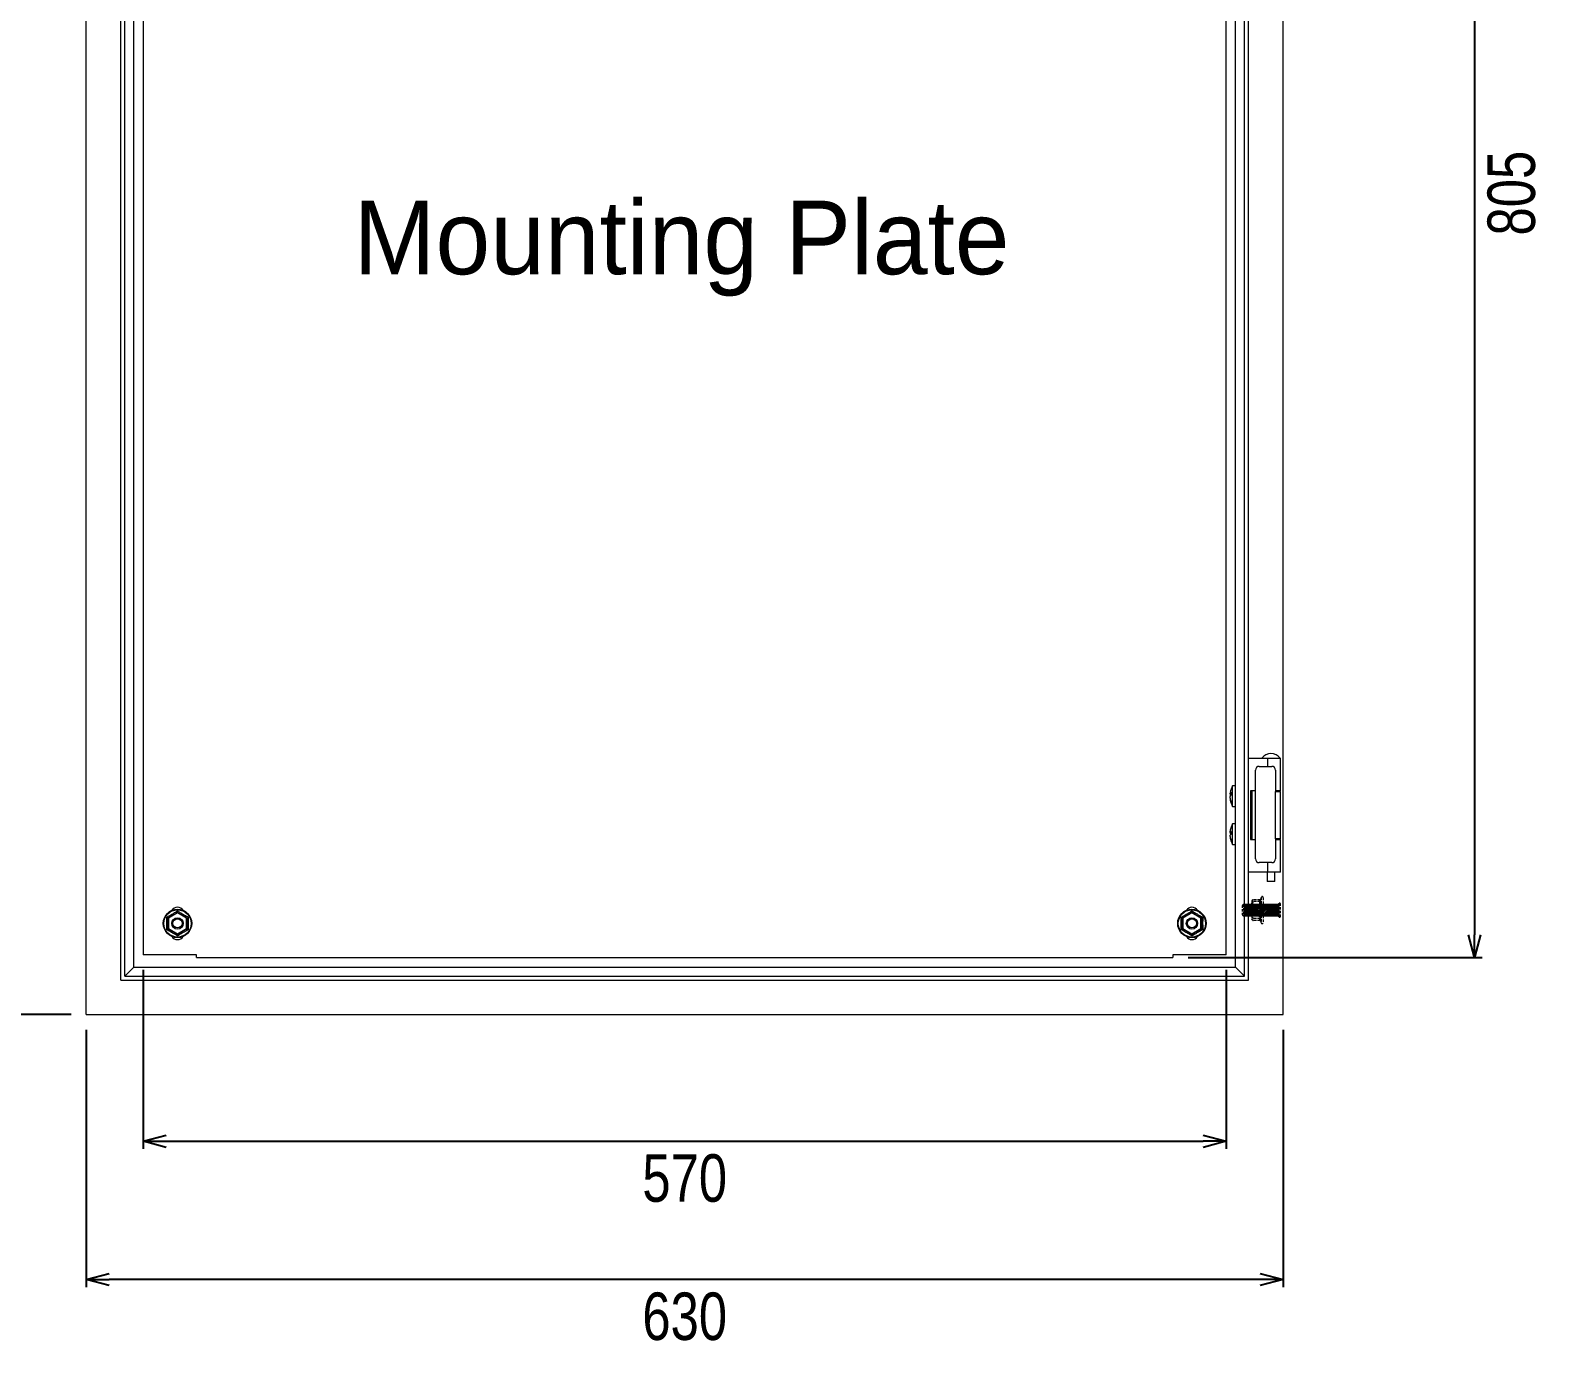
# Model space of a CAD drawing. Header units: millimetres. Extents: x 1880 to 5767, y 1200 to 3961.
# Drawn here: x 3738 to 4535, y 2519 to 3212 of the extents above; entities that cross this region are included whole.
import ezdxf

# ---------------------------------------------------------------- set-up
doc = ezdxf.new("R2010")
doc.units = ezdxf.units.MM
doc.linetypes.add('HIDDEN', pattern=[1.905, 1.27, -0.635])
for name, color, linetype in [('AMLAYER_BENDLINE_BACK', 1, 'HIDDEN'), ('BUSBAR', 3, 'Continuous'), ('GR1-1', 3, 'Continuous')]:
    doc.layers.add(name, color=color, linetype=linetype)
doc.styles.add('ISOCP', font='angsau.ttf', dxfattribs={"height": 40})
doc.styles.add('TAMCO', font='cordia.shx', dxfattribs={"width": 0.8, "height": 25})
doc.dimstyles.new('TAMCO', dxfattribs={"dimtxt": 25, "dimasz": 12, "dimexe": 4, "dimexo": 8, "dimgap": 7, "dimtad": 2, "dimdec": 1, "dimdsep": 46, "dimtxsty": 'TAMCO', "dimblk": 'OPEN30', "dimcen": 2.5, "dimclrd": 4, "dimclre": 4, "dimclrt": 3, "dimadec": 0, "dimazin": 0, "dimtfac": 1, "dimtdec": 1, "dimtmove": 0, "dimatfit": 3, "dimldrblk": 'OPEN30', "dimfxl": 1, "dimarcsym": 0})

# ---------------------------------------------------------------- blocks, each defined once
blk = doc.blocks.new('_Open30')
at = {"color": 0, "linetype": 'ByBlock', "lineweight": -2}
for p, q in [((-1, 0.268), (0, 0)), ((0, 0), (-1, -0.268)), ((0, 0), (-1, 0))]:
    blk.add_line(p, q, dxfattribs=at)
blk = doc.blocks.new('*D38')
at = {"color": 4, "linetype": 'ByBlock', "lineweight": -2}
for p, q in [((3797.93, 2717.73), (3797.93, 2623.51)), ((4367.93, 2717.73), (4367.93, 2623.51)), ((3809.93, 2627.51), (4355.93, 2627.51))]:
    blk.add_line(p, q, dxfattribs=at)
at = {"layer": 'DEFPOINTS', "color": 0, "linetype": 'ByBlock'}
for p in [(3797.93, 2725.73), (4367.93, 2725.73), (4367.93, 2627.51)]:
    blk.add_point(p, dxfattribs=at)
at = {"color": 4, "linetype": 'ByBlock', "lineweight": -2, "xscale": 12, "yscale": 12, "zscale": 12, "rotation": 180}
blk.add_blockref('_Open30', (3797.93, 2627.51), dxfattribs=at)
at = {"color": 4, "linetype": 'ByBlock', "lineweight": -2, "xscale": 12, "yscale": 12, "zscale": 12}
blk.add_blockref('_Open30', (4367.93, 2627.51), dxfattribs=at)
at = {"color": 3, "linetype": 'ByBlock', "lineweight": 9, "insert": (4082.93, 2608.01), "char_height": 25, "attachment_point": 5, "style": 'TAMCO'}
blk.add_mtext('570', dxfattribs=at)
blk = doc.blocks.new('*D39')
at = {"color": 4, "linetype": 'ByBlock', "lineweight": -2}
for p, q in [((4347.93, 3529.23), (4502.7, 3529.23)), ((4498.7, 3517.23), (4498.7, 2736.23)), ((4347.93, 2724.23), (4502.7, 2724.23))]:
    blk.add_line(p, q, dxfattribs=at)
at = {"layer": 'DEFPOINTS', "color": 0, "linetype": 'ByBlock'}
for p in [(4339.93, 3529.23), (4339.93, 2724.23), (4498.7, 2724.23)]:
    blk.add_point(p, dxfattribs=at)
at = {"color": 4, "linetype": 'ByBlock', "lineweight": -2, "xscale": 12, "yscale": 12, "zscale": 12}
for p, rotation in [((4498.7, 3529.23), 90), ((4498.7, 2724.23), 270)]:
    blk.add_blockref('_Open30', p, dxfattribs=dict(at, rotation=rotation))
at = {"color": 3, "linetype": 'ByBlock', "lineweight": 9, "insert": (4518.2, 3126.73), "char_height": 25, "attachment_point": 5, "rotation": 90, "style": 'TAMCO'}
blk.add_mtext('805', dxfattribs=at)
blk = doc.blocks.new('*D46')
at = {"layer": 'BUSBAR', "color": 4, "lineweight": -2}
for p, q in [((3767.93, 2686.23), (3767.93, 2550.72)), ((4397.93, 2686.23), (4397.93, 2550.72)), ((4385.93, 2554.72), (3779.93, 2554.72))]:
    blk.add_line(p, q, dxfattribs=at)
at = {"layer": 'DEFPOINTS', "color": 0}
for p in [(3767.93, 2694.23), (4397.93, 2694.23), (3767.93, 2554.72)]:
    blk.add_point(p, dxfattribs=at)
at = {"layer": 'BUSBAR', "color": 4, "lineweight": -2, "xscale": 12, "yscale": 12, "zscale": 12, "rotation": 180}
blk.add_blockref('_Open30', (3767.93, 2554.72), dxfattribs=at)
at = {"layer": 'BUSBAR', "color": 4, "lineweight": -2, "xscale": 12, "yscale": 12, "zscale": 12}
blk.add_blockref('_Open30', (4397.93, 2554.72), dxfattribs=at)
at = {"layer": 'BUSBAR', "color": 3, "lineweight": 9, "insert": (4082.93, 2535.22), "char_height": 25, "attachment_point": 5, "style": 'TAMCO'}
blk.add_mtext('630', dxfattribs=at)
blk = doc.blocks.new('*D47')
at = {"layer": 'BUSBAR', "color": 4, "lineweight": -2}
for p, q in [((3759.93, 3594.23), (3658.89, 3594.23)), ((3662.89, 2706.23), (3662.89, 3582.23)), ((3759.93, 2694.23), (3658.89, 2694.23))]:
    blk.add_line(p, q, dxfattribs=at)
at = {"layer": 'DEFPOINTS', "color": 0}
for p in [(3662.89, 3594.23), (3767.93, 3594.23), (3767.93, 2694.23)]:
    blk.add_point(p, dxfattribs=at)
at = {"layer": 'BUSBAR', "color": 4, "lineweight": -2, "xscale": 12, "yscale": 12, "zscale": 12}
for p, rotation in [((3662.89, 3594.23), 90), ((3662.89, 2694.23), 270)]:
    blk.add_blockref('_Open30', p, dxfattribs=dict(at, rotation=rotation))
at = {"layer": 'BUSBAR', "color": 3, "lineweight": 9, "insert": (3643.39, 3144.23), "char_height": 25, "attachment_point": 5, "rotation": 90, "style": 'TAMCO'}
blk.add_mtext('900', dxfattribs=at)

msp = doc.modelspace()

# ---------------------------------------------------------------- hatches: boundary and pattern name
at = {"layer": 'AMLAYER_BENDLINE_BACK', "lineweight": 9}
h = msp.add_hatch(dxfattribs=at)
h.set_pattern_fill('ANSI31', color=1, scale=5, style=0)
h.set_pattern_definition([(45, (35168.88464, 8579.9724), (-0.441941738, 0.441941738), [])])
edge = h.paths.add_edge_path()
edge.add_line((4395.23, 2750.88), (4395.23, 2751.51))
edge.add_line((4395.23, 2751.51), (4395.23, 2751.79))
edge.add_line((4395.23, 2751.79), (4395.23, 2752.13))
edge.add_line((4395.23, 2752.13), (4395.23, 2752.23))
edge.add_spline(control_points=[(4395.23, 2752.23), (4377.02, 2752.23)], knot_values=[0, 0, 1, 1], degree=1, periodic=0)
edge.add_line((4377.02, 2752.23), (4377.02, 2746.23))
edge.add_spline(control_points=[(4377.02, 2746.23), (4395.23, 2746.23)], knot_values=[0, 0, 1, 1], degree=1, periodic=0)
edge.add_line((4395.23, 2746.23), (4395.23, 2746.29))
edge.add_line((4395.23, 2746.29), (4395.23, 2746.75))
edge.add_line((4395.23, 2746.75), (4395.23, 2747.05))
edge.add_line((4395.23, 2747.05), (4395.23, 2747.17))
edge.add_line((4395.23, 2747.17), (4395.23, 2747.51))
edge.add_line((4395.23, 2747.51), (4395.23, 2748.23))
edge.add_line((4395.23, 2748.23), (4395.23, 2748.38))
edge.add_line((4395.23, 2748.38), (4395.23, 2748.49))
edge.add_line((4395.23, 2748.49), (4395.23, 2748.53))
edge.add_line((4395.23, 2748.53), (4395.23, 2749.19))
edge.add_line((4395.23, 2749.19), (4395.23, 2749.97))
edge.add_line((4395.23, 2749.97), (4395.23, 2750.08))
edge.add_line((4395.23, 2750.08), (4395.23, 2750.66))
edge.add_line((4395.23, 2750.66), (4395.23, 2750.88))

# ---------------------------------------------------------------- linework, layer by layer
at = {"color": 7, "linetype": 'Continuous', "lineweight": 9}
for p, q in [((3767.93, 2694.23), (3767.93, 3594.23)), ((4397.93, 2694.23), (4397.93, 3594.23)), ((3786.05, 2712.36), (3786.05, 3541.1)), ((3788.17, 2714.48), (3788.17, 3538.98)), ((4377.68, 2714.48), (4377.68, 3538.98)), ((4379.8, 2712.36), (4379.8, 3541.1)), ((3792.93, 2719.23), (3792.93, 3534.23)), ((3797.93, 3527.73), (3797.93, 2725.73)), ((4367.93, 2725.73), (4367.93, 3527.73)), ((4372.93, 2719.23), (4372.93, 3534.23)), ((4379.8, 2829.23), (4389.84, 2829.23)), ((4389.84, 2829.23), (4396.55, 2829.23)), ((4389.84, 2824.93), (4389.84, 2829.23)), ((4383.35, 2776.23), (4383.35, 2822.93)), ((4385.35, 2824.93), (4391.95, 2824.93)), ((4393.95, 2822.93), (4393.95, 2811.73)), ((4370.03, 2810.42), (4370.03, 2810.8)), ((4371.3, 2803.73), (4371.3, 2814.73)), ((4383.35, 2812.03), (4380.82, 2812.03)), ((4380.82, 2812.03), (4380.82, 2786.43)), ((4381.5, 2812.03), (4381.5, 2786.43)), ((4396.55, 2812.03), (4393.95, 2812.03)), ((4393.95, 2811.73), (4396.45, 2811.73)), ((4393.95, 2786.73), (4393.95, 2811.73)), ((4396.45, 2811.73), (4396.45, 2786.73)), ((4370.06, 2810.43), (4370.03, 2810.26)), ((4370.03, 2810.26), (4370.03, 2809.35)), ((4370.03, 2808.2), (4370.03, 2809.11)), ((4370.03, 2808.04), (4370.03, 2807.66)), ((4371.3, 2783.73), (4371.3, 2794.73)), ((4370.03, 2790.18), (4370.03, 2790.74)), ((4370.03, 2790.2), (4370.03, 2789.68)), ((4370.03, 2787.97), (4370.03, 2788.78)), ((4370.03, 2787.97), (4370.03, 2787.72)), ((4396.45, 2786.73), (4393.95, 2786.73)), ((4393.95, 2786.73), (4393.95, 2776.23)), ((4380.82, 2786.43), (4383.35, 2786.43)), ((4393.95, 2786.43), (4396.55, 2786.43)), ((4391.95, 2774.23), (4385.35, 2774.23)), ((4389.84, 2769.23), (4389.84, 2774.23)), ((4389.84, 2769.23), (4379.8, 2769.23)), ((4391.55, 2764.23), (4389.55, 2764.23)), ((4396.55, 2769.23), (4389.84, 2769.23)), ((4393.55, 2764.23), (4391.55, 2764.23)), ((3810.93, 2745.12), (3815.93, 2748)), ((3815.93, 2747.72), (3811.18, 2744.97)), ((3815.93, 2747.72), (3815.93, 2748)), ((3815.93, 2748), (3820.93, 2745.12)), ((3820.68, 2744.97), (3815.93, 2747.72)), ((4344.93, 2745.12), (4349.93, 2748)), ((4349.93, 2747.72), (4345.18, 2744.97)), ((4349.93, 2747.72), (4349.93, 2748)), ((4349.93, 2748), (4354.93, 2745.12)), ((4354.68, 2744.97), (4349.93, 2747.72)), ((3810.93, 2739.34), (3810.93, 2745.12)), ((3811.18, 2744.97), (3810.93, 2745.12)), ((3811.18, 2739.49), (3810.93, 2739.34)), ((3815.93, 2736.46), (3810.93, 2739.34)), ((3811.18, 2744.97), (3811.18, 2739.49)), ((3811.18, 2739.49), (3815.93, 2736.75)), ((3815.93, 2736.75), (3820.68, 2739.49)), ((3820.93, 2739.34), (3815.93, 2736.46)), ((3820.93, 2745.12), (3820.68, 2744.97)), ((3820.68, 2739.49), (3820.68, 2744.97)), ((3820.93, 2739.34), (3820.68, 2739.49)), ((3820.93, 2745.12), (3820.93, 2739.34)), ((4345.18, 2744.97), (4344.93, 2745.12)), ((4344.93, 2739.34), (4344.93, 2745.12)), ((4345.18, 2739.49), (4344.93, 2739.34)), ((4349.93, 2736.46), (4344.93, 2739.34)), ((4345.18, 2744.97), (4345.18, 2739.49)), ((4345.18, 2739.49), (4349.93, 2736.75)), ((4349.93, 2736.75), (4354.68, 2739.49)), ((4354.93, 2739.34), (4349.93, 2736.46)), ((4354.93, 2745.12), (4354.68, 2744.97)), ((4354.68, 2739.49), (4354.68, 2744.97)), ((4354.93, 2739.34), (4354.68, 2739.49)), ((4354.93, 2745.12), (4354.93, 2739.34)), ((3815.93, 2736.46), (3815.93, 2736.75)), ((4349.93, 2736.46), (4349.93, 2736.75)), ((3825.93, 2725.73), (3797.93, 2725.73)), ((3825.93, 2724.23), (3825.93, 2725.73)), ((3825.93, 2724.23), (4339.93, 2724.23)), ((4339.93, 2725.73), (4339.93, 2724.23)), ((4367.93, 2725.73), (4339.93, 2725.73)), ((3788.17, 2714.48), (3792.93, 2719.23)), ((3792.93, 2719.23), (4372.93, 2719.23)), ((4372.93, 2719.23), (4377.68, 2714.48)), ((3786.05, 2712.36), (4379.8, 2712.36)), ((3788.17, 2714.48), (4377.68, 2714.48)), ((3767.93, 2694.23), (4397.93, 2694.23))]:
    msp.add_line(p, q, dxfattribs=at)
at = {"color": 1, "linetype": 'HIDDEN', "lineweight": 9}
for p, q in [((4376.43, 2751.64), (4376.43, 2746.82)), ((4377.02, 2752.23), (4377.02, 2746.23)), ((4395.23, 2752.25), (4395.23, 2752.1)), ((4395.61, 2752.23), (4395.23, 2752.23)), ((4395.61, 2752.22), (4395.23, 2752.22)), ((4395.61, 2752.18), (4395.23, 2752.18)), ((4395.61, 2752.15), (4395.23, 2752.15)), ((4395.23, 2752.1), (4395.23, 2752.13)), ((4395.23, 2752.13), (4395.23, 2751.79)), ((4395.61, 2752.11), (4395.23, 2752.11)), ((4395.61, 2752.05), (4395.23, 2752.05)), ((4395.61, 2751.94), (4395.23, 2751.94)), ((4395.61, 2751.87), (4395.23, 2751.87)), ((4395.61, 2751.79), (4395.23, 2751.79)), ((4395.23, 2751.51), (4395.23, 2751.79)), ((4395.61, 2751.7), (4395.23, 2751.7)), ((4395.61, 2751.52), (4395.23, 2751.52)), ((4395.23, 2751.51), (4395.23, 2750.88)), ((4395.61, 2751.41), (4395.23, 2751.41)), ((4395.61, 2751.29), (4395.23, 2751.29)), ((4395.61, 2751.17), (4395.23, 2751.17)), ((4395.61, 2750.94), (4395.23, 2750.94)), ((4395.23, 2750.88), (4395.23, 2750.66)), ((4395.61, 2750.8), (4395.23, 2750.8)), ((4395.61, 2750.66), (4395.23, 2750.66)), ((4395.23, 2750.08), (4395.23, 2750.66)), ((4395.61, 2750.51), (4395.23, 2750.51)), ((4395.61, 2750.24), (4395.23, 2750.24)), ((4395.23, 2750.08), (4395.23, 2749.97)), ((4395.61, 2750.08), (4395.23, 2750.08)), ((4395.23, 2749.97), (4395.23, 2749.19)), ((4395.61, 2749.93), (4395.23, 2749.93)), ((4395.61, 2749.77), (4395.23, 2749.77)), ((4395.61, 2749.48), (4395.23, 2749.48)), ((4395.61, 2749.31), (4395.23, 2749.31)), ((4395.23, 2748.53), (4395.23, 2749.19)), ((4395.23, 2749.19), (4395.23, 2749.15)), ((4395.61, 2749.15), (4395.23, 2749.15)), ((4395.61, 2748.98), (4395.23, 2748.98)), ((4395.61, 2748.7), (4395.23, 2748.7)), ((4395.61, 2748.53), (4395.23, 2748.53)), ((4395.23, 2748.53), (4395.23, 2748.49)), ((4395.23, 2748.49), (4395.23, 2748.38)), ((4395.61, 2748.38), (4395.23, 2748.38)), ((4395.23, 2748.38), (4395.23, 2748.23)), ((4395.23, 2748.23), (4395.23, 2747.51)), ((4395.61, 2748.22), (4395.23, 2748.22)), ((4395.61, 2747.95), (4395.23, 2747.95)), ((4395.61, 2747.8), (4395.23, 2747.8)), ((4395.61, 2747.66), (4395.23, 2747.66)), ((4395.61, 2747.52), (4395.23, 2747.52)), ((4395.23, 2747.17), (4395.23, 2747.51)), ((4395.61, 2747.29), (4395.23, 2747.29)), ((4395.61, 2747.17), (4395.23, 2747.17)), ((4395.23, 2747.17), (4395.23, 2747.05)), ((4395.61, 2747.05), (4395.23, 2747.05)), ((4395.23, 2747.05), (4395.23, 2746.75)), ((4395.61, 2746.94), (4395.23, 2746.94)), ((4395.83, 2752.3), (4395.61, 2752.3)), ((4395.83, 2752.25), (4395.61, 2752.25)), ((4395.61, 2752.25), (4395.61, 2752.1)), ((4395.83, 2752.23), (4395.61, 2752.23)), ((4395.83, 2752.19), (4395.61, 2752.19)), ((4395.83, 2752.17), (4395.61, 2752.17)), ((4395.83, 2752.17), (4395.61, 2752.17)), ((4395.83, 2752.13), (4395.61, 2752.13)), ((4395.61, 2752.13), (4395.61, 2751.51)), ((4395.61, 2752.13), (4395.61, 2752.1)), ((4395.83, 2752.1), (4395.61, 2752.1)), ((4395.83, 2752.07), (4395.61, 2752.07)), ((4395.83, 2751.97), (4395.61, 2751.97)), ((4395.83, 2751.77), (4395.61, 2751.77)), ((4395.83, 2751.71), (4395.61, 2751.71)), ((4395.83, 2751.51), (4395.61, 2751.51)), ((4395.61, 2751.29), (4395.61, 2751.51)), ((4395.83, 2751.44), (4395.61, 2751.44)), ((4395.61, 2750.88), (4395.61, 2751.29)), ((4395.83, 2751.19), (4395.61, 2751.19)), ((4395.83, 2750.95), (4395.61, 2750.95)), ((4395.83, 2750.88), (4395.61, 2750.88)), ((4395.61, 2750.88), (4395.61, 2749.97)), ((4395.83, 2750.62), (4395.61, 2750.62)), ((4395.83, 2750.32), (4395.61, 2750.32)), ((4395.83, 2750.23), (4395.61, 2750.23)), ((4395.61, 2749.31), (4395.61, 2749.97)), ((4395.83, 2749.97), (4395.61, 2749.97)), ((4395.61, 2749.93), (4395.61, 2749.97)), ((4395.83, 2749.88), (4395.61, 2749.88)), ((4395.83, 2749.56), (4395.61, 2749.56)), ((4395.61, 2749.27), (4395.61, 2749.31)), ((4395.61, 2749.27), (4395.61, 2749.19)), ((4395.83, 2749.27), (4395.61, 2749.27)), ((4395.83, 2749.19), (4395.61, 2749.19)), ((4395.61, 2749.19), (4395.61, 2748.23)), ((4395.83, 2748.9), (4395.61, 2748.9)), ((4395.83, 2748.58), (4395.61, 2748.58)), ((4395.83, 2748.49), (4395.61, 2748.49)), ((4395.61, 2747.8), (4395.61, 2748.23)), ((4395.83, 2748.23), (4395.61, 2748.23)), ((4395.83, 2748.14), (4395.61, 2748.14)), ((4395.83, 2747.84), (4395.61, 2747.84)), ((4395.61, 2747.66), (4395.61, 2747.8)), ((4395.61, 2747.51), (4395.61, 2747.66)), ((4395.83, 2747.58), (4395.61, 2747.58)), ((4395.61, 2747.51), (4395.61, 2746.75)), ((4395.83, 2747.51), (4395.61, 2747.51)), ((4395.83, 2747.27), (4395.61, 2747.27)), ((4395.83, 2747.02), (4395.61, 2747.02)), ((4395.83, 2746.95), (4395.61, 2746.95)), ((4395.83, 2752.68), (4395.83, 2745.78)), ((4396.43, 2752.68), (4396.43, 2745.78)), ((4395.61, 2746.77), (4395.23, 2746.77)), ((4395.23, 2746.75), (4395.23, 2746.29)), ((4395.61, 2746.67), (4395.23, 2746.67)), ((4395.61, 2746.59), (4395.23, 2746.59)), ((4395.61, 2746.52), (4395.23, 2746.52)), ((4395.61, 2746.41), (4395.23, 2746.41)), ((4395.61, 2746.35), (4395.23, 2746.35)), ((4395.61, 2746.31), (4395.23, 2746.31)), ((4395.23, 2746.29), (4395.23, 2746.17)), ((4395.61, 2746.28), (4395.23, 2746.28)), ((4395.61, 2746.24), (4395.23, 2746.24)), ((4395.61, 2746.23), (4395.23, 2746.23)), ((4395.61, 2746.67), (4395.61, 2746.75)), ((4395.83, 2746.75), (4395.61, 2746.75)), ((4395.83, 2746.69), (4395.61, 2746.69)), ((4395.61, 2746.59), (4395.61, 2746.67)), ((4395.61, 2746.29), (4395.61, 2746.59)), ((4395.83, 2746.49), (4395.61, 2746.49)), ((4395.83, 2746.34), (4395.61, 2746.34)), ((4395.61, 2746.29), (4395.61, 2745.94)), ((4395.83, 2746.29), (4395.61, 2746.29)), ((4395.83, 2746.17), (4395.61, 2746.17)), ((4395.83, 2746.04), (4395.61, 2746.04)), ((4395.83, 2746.02), (4395.61, 2746.02)), ((4395.83, 2745.94), (4395.61, 2745.94)), ((4395.83, 2745.93), (4395.64, 2745.93)), ((4395.83, 2745.88), (4395.72, 2745.88)), ((4395.83, 2745.86), (4395.74, 2745.86))]:
    msp.add_line(p, q, dxfattribs=at)
at = {"color": 7, "linetype": 'Continuous', "lineweight": 9, "flags": 128}
msp.add_lwpolyline([(4370.03, 2809.35), (4370.07, 2809.24), (4370.07, 2809.23)], dxfattribs=at)
at = {"color": 7, "linetype": 'Continuous', "lineweight": 9}
for centre, radius in [((3815.93, 2742.23), 7.5), ((3815.93, 2742.23), 7.16), ((4349.93, 2742.23), 7.5), ((4349.93, 2742.23), 7.16), ((3815.93, 2742.23), 3), ((3815.93, 2742.23), 2.41), ((4349.93, 2742.23), 3), ((4349.93, 2742.23), 2.41)]:
    msp.add_circle(centre, radius, dxfattribs=at)
for centre, radius, start, end in [((4391.55, 2825.97), 5.76, 34.48292, 145.51708), ((4385.35, 2822.93), 2, 90, 180), ((4391.95, 2822.93), 2, 0, 90), ((4372.36, 2809.64), 2.46, 138.6057, 161.30191), ((4381.63, 2809.23), 11.7, 151.96016, 170.85574), ((4381.54, 2810.61), 11.04, 176.59343, 183.40657), ((4372.36, 2808.32), 2.46, 138.60584, 161.30188), ((4380.04, 2809.52), 10.1, 187.51088, 199.37006), ((4380.04, 2808.98), 10.1, 187.51088, 199.37006), ((4381.63, 2809.23), 11.7, 189.14426, 208.03984), ((4372.39, 2805.9), 1.89, 171.76514, 188.23486), ((4381.63, 2789.23), 11.7, 151.96016, 161.74385), ((4381.28, 2789.35), 11.33, 161.74216, 172.95439), ((4371.13, 2789.32), 1.39, 116.00352, 141.86795), ((4371.13, 2790.54), 1.39, 218.13205, 243.99648), ((4371.13, 2787.92), 1.39, 116.00352, 141.86795), ((4381.28, 2789.36), 11.33, 187.04564, 198.25781), ((4381.28, 2789.11), 11.33, 187.04566, 198.25778), ((4383.01, 2789.87), 12.52, 176.80011, 183.19989), ((4370.92, 2785.68), 0.421, 162.47347, 197.52653), ((4381.63, 2789.23), 11.7, 198.25615, 208.03984), ((4385.35, 2776.23), 2, 180, 270), ((4391.95, 2776.23), 2, 270, 0), ((3815.93, 2747.23), 3.5, 32.87835, 147.12165), ((4349.93, 2747.23), 3.5, 32.87835, 147.12165), ((3815.93, 2737.23), 3.5, 212.87835, 327.12165), ((4349.93, 2737.23), 3.5, 212.87835, 327.12165)]:
    msp.add_arc(centre, radius, start, end, dxfattribs=at)
at = {"color": 1, "linetype": 'HIDDEN', "lineweight": 9}
for centre, start, end in [((4396.13, 2752.68), 0, 180), ((4396.13, 2745.78), 180, 0)]:
    msp.add_arc(centre, 0.297, start, end, dxfattribs=at)
at = {"color": 7, "linetype": 'Continuous', "lineweight": 9}
for points in [[(4396.55, 2812.03), (4396.55, 2829.23)], [(4372.93, 2814.73), (4371.3, 2814.73)], [(4370.03, 2810.42), (4370.52, 2810.41)], [(4371.3, 2803.73), (4372.93, 2803.73)], [(4372.93, 2794.73), (4371.3, 2794.73)], [(4370.03, 2790.18), (4370.52, 2790.17)], [(4370.52, 2789.68), (4370.03, 2789.68)], [(4371.3, 2783.73), (4372.93, 2783.73)], [(4396.55, 2769.23), (4396.55, 2786.43)], [(4389.55, 2769.23), (4389.55, 2764.23)], [(4393.55, 2764.23), (4393.55, 2769.23)]]:
    msp.add_open_spline(points, degree=1, dxfattribs=at)
for points, knots in [([(4370.03, 2810.26), (4370.2, 2810.25), (4370.39, 2810.24), (4370.59, 2810.22), (4370.62, 2810.22)], [0, 0, 0, 0, 0.840042, 1, 1, 1, 1]), ([(3810.22, 2745.52), (3810.8, 2745.84), (3812.04, 2746.52), (3813.96, 2747.63), (3815.27, 2748.42), (3815.93, 2748.82)], [0, 0, 0, 0, 0.302131, 0.647328, 1, 1, 1, 1]), ([(3815.93, 2748.82), (3815.93, 2748.81), (3815.93, 2748.7), (3815.93, 2748.47), (3815.93, 2748.22), (3815.93, 2748.04), (3815.93, 2748.02), (3815.93, 2748)], [0, 0, 0, 0, 0.004705, 0.271149, 0.530772, 0.764909, 1, 1, 1, 1]), ([(3815.93, 2748.82), (3816.49, 2748.48), (3817.7, 2747.74), (3819.62, 2746.63), (3820.95, 2745.89), (3821.63, 2745.52)], [0, 0, 0, 0, 0.302131, 0.647328, 1, 1, 1, 1]), ([(4344.22, 2745.52), (4344.8, 2745.84), (4346.04, 2746.52), (4347.96, 2747.63), (4349.27, 2748.42), (4349.93, 2748.82)], [0, 0, 0, 0, 0.302132, 0.647329, 1, 1, 1, 1]), ([(4349.93, 2748.82), (4349.93, 2748.81), (4349.93, 2748.7), (4349.93, 2748.47), (4349.93, 2748.22), (4349.93, 2748.04), (4349.93, 2748.02), (4349.93, 2748)], [0, 0, 0, 0, 0.004705, 0.271149, 0.530772, 0.764909, 1, 1, 1, 1]), ([(4349.93, 2748.82), (4350.49, 2748.48), (4351.7, 2747.74), (4353.62, 2746.63), (4354.95, 2745.89), (4355.63, 2745.52)], [0, 0, 0, 0, 0.302131, 0.647328, 1, 1, 1, 1]), ([(3810.22, 2745.52), (3810.22, 2745.52), (3810.33, 2745.46), (3810.52, 2745.35), (3810.74, 2745.22), (3810.89, 2745.14), (3810.92, 2745.12), (3810.93, 2745.12)], [0, 0, 0, 0, 0.004709, 0.27115, 0.530773, 0.764909, 1, 1, 1, 1]), ([(3810.22, 2738.94), (3810.24, 2739.6), (3810.27, 2741.01), (3810.27, 2743.23), (3810.24, 2744.75), (3810.22, 2745.52)], [0, 0, 0, 0, 0.302131, 0.647329, 1, 1, 1, 1]), ([(3810.22, 2738.94), (3810.22, 2738.94), (3810.33, 2739), (3810.52, 2739.11), (3810.74, 2739.24), (3810.89, 2739.33), (3810.92, 2739.34), (3810.93, 2739.34)], [0, 0, 0, 0, 0.004709, 0.27115, 0.530771, 0.764909, 1, 1, 1, 1]), ([(3815.93, 2735.64), (3815.36, 2735.99), (3814.16, 2736.72), (3812.23, 2737.83), (3810.9, 2738.57), (3810.22, 2738.94)], [0, 0, 0, 0, 0.302131, 0.647329, 1, 1, 1, 1]), ([(3821.63, 2738.94), (3821.05, 2738.62), (3819.81, 2737.94), (3817.89, 2736.83), (3816.58, 2736.04), (3815.93, 2735.64)], [0, 0, 0, 0, 0.302131, 0.647329, 1, 1, 1, 1]), ([(3820.93, 2745.12), (3820.94, 2745.12), (3820.96, 2745.14), (3821.11, 2745.22), (3821.33, 2745.35), (3821.52, 2745.46), (3821.63, 2745.52), (3821.63, 2745.52)], [0, 0, 0, 0, 0.235091, 0.469227, 0.72885, 0.995291, 1, 1, 1, 1]), ([(3820.93, 2739.34), (3820.94, 2739.34), (3820.96, 2739.33), (3821.11, 2739.24), (3821.33, 2739.11), (3821.52, 2739), (3821.63, 2738.94), (3821.63, 2738.94)], [0, 0, 0, 0, 0.235091, 0.469229, 0.72885, 0.995291, 1, 1, 1, 1]), ([(3821.63, 2745.52), (3821.61, 2744.87), (3821.58, 2743.45), (3821.58, 2741.23), (3821.61, 2739.71), (3821.63, 2738.94)], [0, 0, 0, 0, 0.302131, 0.647329, 1, 1, 1, 1]), ([(4344.22, 2745.52), (4344.22, 2745.52), (4344.33, 2745.46), (4344.52, 2745.35), (4344.74, 2745.22), (4344.89, 2745.14), (4344.92, 2745.12), (4344.93, 2745.12)], [0, 0, 0, 0, 0.004705, 0.27115, 0.530774, 0.764909, 1, 1, 1, 1]), ([(4344.22, 2738.94), (4344.24, 2739.6), (4344.27, 2741.01), (4344.27, 2743.23), (4344.24, 2744.75), (4344.22, 2745.52)], [0, 0, 0, 0, 0.302131, 0.647329, 1, 1, 1, 1]), ([(4344.22, 2738.94), (4344.22, 2738.94), (4344.33, 2739), (4344.52, 2739.11), (4344.74, 2739.24), (4344.89, 2739.33), (4344.92, 2739.34), (4344.93, 2739.34)], [0, 0, 0, 0, 0.004705, 0.27115, 0.530772, 0.764908, 1, 1, 1, 1]), ([(4349.93, 2735.64), (4349.36, 2735.99), (4348.16, 2736.72), (4346.23, 2737.83), (4344.9, 2738.57), (4344.22, 2738.94)], [0, 0, 0, 0, 0.302131, 0.647328, 1, 1, 1, 1]), ([(4355.63, 2738.94), (4355.05, 2738.62), (4353.81, 2737.94), (4351.89, 2736.83), (4350.58, 2736.04), (4349.93, 2735.64)], [0, 0, 0, 0, 0.30213, 0.647329, 1, 1, 1, 1]), ([(4354.93, 2745.12), (4354.94, 2745.12), (4354.96, 2745.14), (4355.11, 2745.22), (4355.33, 2745.35), (4355.52, 2745.46), (4355.63, 2745.52), (4355.63, 2745.52)], [0, 0, 0, 0, 0.235091, 0.469226, 0.72885, 0.995295, 1, 1, 1, 1]), ([(4354.93, 2739.34), (4354.94, 2739.34), (4354.96, 2739.33), (4355.11, 2739.24), (4355.33, 2739.11), (4355.52, 2739), (4355.63, 2738.94), (4355.63, 2738.94)], [0, 0, 0, 0, 0.235092, 0.469228, 0.72885, 0.995295, 1, 1, 1, 1]), ([(4355.63, 2745.52), (4355.61, 2744.87), (4355.58, 2743.45), (4355.58, 2741.23), (4355.61, 2739.71), (4355.63, 2738.94)], [0, 0, 0, 0, 0.302131, 0.647329, 1, 1, 1, 1]), ([(3815.93, 2736.46), (3815.93, 2736.45), (3815.93, 2736.42), (3815.93, 2736.24), (3815.93, 2735.99), (3815.93, 2735.77), (3815.93, 2735.65), (3815.93, 2735.64)], [0, 0, 0, 0, 0.235091, 0.469225, 0.728847, 0.99529, 1, 1, 1, 1]), ([(4349.93, 2736.46), (4349.93, 2736.45), (4349.93, 2736.42), (4349.93, 2736.24), (4349.93, 2735.99), (4349.93, 2735.77), (4349.93, 2735.65), (4349.93, 2735.64)], [0, 0, 0, 0, 0.235091, 0.469225, 0.728847, 0.99529, 1, 1, 1, 1])]:
    msp.add_open_spline(points, degree=3, knots=knots, dxfattribs=at)
at = {"color": 1, "linetype": 'HIDDEN', "lineweight": 9}
for points, degree in [([(4377.02, 2752.23), (4376.43, 2751.64)], 1), ([(4395.61, 2752.23), (4395.23, 2752.23)], 1), ([(4395.83, 2752.25), (4395.61, 2752.25)], 1), ([(4396.43, 2752.68), (4396.43, 2752.68)], 1), ([(4376.43, 2746.82), (4377.02, 2746.23)], 1), ([(4395.23, 2746.23), (4395.61, 2746.23)], 1), ([(4395.83, 2746.03), (4395.71, 2746.1), (4395.6, 2746.05), (4395.48, 2746.02)], 3), ([(4395.5, 2746.01), (4395.61, 2746.04), (4395.72, 2746.09), (4395.83, 2746.03)], 3), ([(4395.5, 2746), (4395.61, 2746), (4395.72, 2745.93), (4395.83, 2745.87)], 3), ([(4395.75, 2745.86), (4395.83, 2745.86)], 1), ([(4396.43, 2745.78), (4396.43, 2745.78)], 1)]:
    msp.add_open_spline(points, degree=degree, dxfattribs=at)
at = {"color": 1, "lineweight": 9}
for points in [[(4395.23, 2752.23), (4377.02, 2752.23)], [(4377.02, 2746.23), (4395.23, 2746.23)]]:
    msp.add_open_spline(points, degree=1, dxfattribs=at)
at = {"color": 1, "linetype": 'HIDDEN', "lineweight": 9}
for points, knots in [([(4395.83, 2752.62), (4395.76, 2752.57), (4395.56, 2752.45), (4395.36, 2752.32), (4395.23, 2752.25)], [0, 0, 0, 0, 0.374628, 1, 1, 1, 1]), ([(4395.23, 2752.23), (4395.34, 2752.3), (4395.54, 2752.42), (4395.74, 2752.54), (4395.83, 2752.59)], [0, 0, 0, 0, 0.559493, 1, 1, 1, 1]), ([(4395.83, 2752.54), (4395.76, 2752.49), (4395.56, 2752.38), (4395.36, 2752.26), (4395.23, 2752.19)], [0, 0, 0, 0, 0.374625, 1, 1, 1, 1]), ([(4395.23, 2752.17), (4395.36, 2752.24), (4395.56, 2752.37), (4395.76, 2752.49), (4395.83, 2752.53)], [0, 0, 0, 0, 0.625374, 1, 1, 1, 1]), ([(4395.83, 2752.43), (4395.74, 2752.37), (4395.54, 2752.25), (4395.34, 2752.13), (4395.23, 2752.07)], [0, 0, 0, 0, 0.440506, 1, 1, 1, 1]), ([(4395.23, 2752.1), (4395.34, 2752.16), (4395.54, 2752.27), (4395.74, 2752.38), (4395.83, 2752.43)], [0, 0, 0, 0, 0.559495, 1, 1, 1, 1]), ([(4395.83, 2752.12), (4395.76, 2752.08), (4395.56, 2752.33), (4395.36, 2752.23), (4395.23, 2752.17)], [0, 0, 0, 0, 0.374628, 1, 1, 1, 1]), ([(4395.83, 2752.11), (4395.74, 2752.06), (4395.54, 2752.3), (4395.34, 2752.19), (4395.23, 2752.13)], [0, 0, 0, 0, 0.440505, 1, 1, 1, 1]), ([(4395.23, 2751.97), (4395.36, 2752.03), (4395.56, 2752.12), (4395.76, 2752.21), (4395.83, 2752.24)], [0, 0, 0, 0, 0.625372, 1, 1, 1, 1]), ([(4395.83, 2752.02), (4395.76, 2751.99), (4395.56, 2751.9), (4395.36, 2751.82), (4395.23, 2751.77)], [0, 0, 0, 0, 0.374627, 1, 1, 1, 1]), ([(4395.23, 2751.71), (4395.36, 2751.77), (4395.56, 2751.87), (4395.76, 2751.97), (4395.83, 2752.01)], [0, 0, 0, 0, 0.625375, 1, 1, 1, 1]), ([(4395.23, 2751.51), (4395.36, 2751.56), (4395.56, 2751.63), (4395.76, 2751.7), (4395.83, 2751.73)], [0, 0, 0, 0, 0.625374, 1, 1, 1, 1]), ([(4395.83, 2751.72), (4395.76, 2751.68), (4395.56, 2751.59), (4395.36, 2751.5), (4395.23, 2751.44)], [0, 0, 0, 0, 0.374628, 1, 1, 1, 1]), ([(4395.23, 2751.19), (4395.36, 2751.24), (4395.56, 2751.32), (4395.76, 2751.41), (4395.83, 2751.44)], [0, 0, 0, 0, 0.625372, 1, 1, 1, 1]), ([(4395.83, 2751.1), (4395.76, 2751.07), (4395.56, 2751), (4395.36, 2750.92), (4395.23, 2750.88)], [0, 0, 0, 0, 0.374626, 1, 1, 1, 1]), ([(4395.83, 2751.1), (4395.64, 2751.05), (4395.44, 2751), (4395.24, 2750.95), (4395.23, 2750.95)], [0, 0, 0, 0, 0.950163, 1, 1, 1, 1]), ([(4395.23, 2750.62), (4395.36, 2750.65), (4395.56, 2750.69), (4395.76, 2750.72), (4395.83, 2750.74)], [0, 0, 0, 0, 0.625372, 1, 1, 1, 1]), ([(4395.83, 2750.4), (4395.74, 2750.39), (4395.54, 2750.36), (4395.34, 2750.34), (4395.23, 2750.32)], [0, 0, 0, 0, 0.440506, 1, 1, 1, 1]), ([(4395.23, 2750.23), (4395.24, 2750.24), (4395.44, 2750.29), (4395.64, 2750.34), (4395.83, 2750.39)], [0, 0, 0, 0, 0.049836, 1, 1, 1, 1]), ([(4395.23, 2749.97), (4395.36, 2749.98), (4395.56, 2749.99), (4395.76, 2750), (4395.83, 2750.01)], [0, 0, 0, 0, 0.625373, 1, 1, 1, 1]), ([(4395.83, 2749.99), (4395.76, 2749.98), (4395.56, 2749.94), (4395.36, 2749.9), (4395.23, 2749.88)], [0, 0, 0, 0, 0.374622, 1, 1, 1, 1]), ([(4395.23, 2749.56), (4395.34, 2749.57), (4395.54, 2749.6), (4395.74, 2749.62), (4395.83, 2749.63)], [0, 0, 0, 0, 0.559496, 1, 1, 1, 1]), ([(4395.83, 2749.23), (4395.76, 2749.24), (4395.56, 2749.25), (4395.36, 2749.26), (4395.23, 2749.27)], [0, 0, 0, 0, 0.374629, 1, 1, 1, 1]), ([(4395.83, 2749.23), (4395.76, 2749.22), (4395.56, 2749.21), (4395.36, 2749.2), (4395.23, 2749.19)], [0, 0, 0, 0, 0.374629, 1, 1, 1, 1]), ([(4395.23, 2748.9), (4395.24, 2748.9), (4395.44, 2748.88), (4395.64, 2748.85), (4395.83, 2748.83)], [0, 0, 0, 0, 0.049836, 1, 1, 1, 1]), ([(4395.83, 2748.47), (4395.76, 2748.48), (4395.56, 2748.52), (4395.36, 2748.56), (4395.23, 2748.58)], [0, 0, 0, 0, 0.374627, 1, 1, 1, 1]), ([(4395.23, 2748.49), (4395.36, 2748.48), (4395.56, 2748.47), (4395.76, 2748.46), (4395.83, 2748.45)], [0, 0, 0, 0, 0.625373, 1, 1, 1, 1]), ([(4395.23, 2748.23), (4395.34, 2748.2), (4395.54, 2748.15), (4395.74, 2748.1), (4395.83, 2748.08)], [0, 0, 0, 0, 0.559496, 1, 1, 1, 1]), ([(4395.83, 2748.06), (4395.64, 2748.09), (4395.44, 2748.11), (4395.24, 2748.14), (4395.23, 2748.14)], [0, 0, 0, 0, 0.950164, 1, 1, 1, 1]), ([(4395.23, 2747.84), (4395.36, 2747.81), (4395.56, 2747.78), (4395.76, 2747.74), (4395.83, 2747.72)], [0, 0, 0, 0, 0.625375, 1, 1, 1, 1]), ([(4395.83, 2747.37), (4395.76, 2747.39), (4395.56, 2747.46), (4395.36, 2747.54), (4395.23, 2747.58)], [0, 0, 0, 0, 0.374626, 1, 1, 1, 1]), ([(4395.83, 2747.36), (4395.74, 2747.38), (4395.54, 2747.43), (4395.34, 2747.48), (4395.23, 2747.51)], [0, 0, 0, 0, 0.440506, 1, 1, 1, 1]), ([(4395.23, 2747.27), (4395.36, 2747.22), (4395.56, 2747.14), (4395.76, 2747.06), (4395.83, 2747.02)], [0, 0, 0, 0, 0.625376, 1, 1, 1, 1]), ([(4395.83, 2746.74), (4395.76, 2746.78), (4395.56, 2746.87), (4395.36, 2746.96), (4395.23, 2747.02)], [0, 0, 0, 0, 0.374626, 1, 1, 1, 1]), ([(4395.23, 2746.95), (4395.36, 2746.9), (4395.56, 2746.83), (4395.76, 2746.76), (4395.83, 2746.73)], [0, 0, 0, 0, 0.625374, 1, 1, 1, 1]), ([(4395.34, 2752.31), (4395.43, 2752.3), (4395.59, 2752.16), (4395.76, 2752.25), (4395.83, 2752.3)], [0.1790506, 0.1790506, 0.1790506, 0.1790506, 0.6253726, 1, 1, 1, 1]), ([(4395.23, 2746.75), (4395.36, 2746.69), (4395.56, 2746.59), (4395.76, 2746.49), (4395.83, 2746.45)], [0, 0, 0, 0, 0.625373, 1, 1, 1, 1]), ([(4395.83, 2746.44), (4395.76, 2746.48), (4395.56, 2746.56), (4395.36, 2746.64), (4395.23, 2746.69)], [0, 0, 0, 0, 0.37463, 1, 1, 1, 1]), ([(4395.23, 2746.49), (4395.36, 2746.43), (4395.56, 2746.34), (4395.76, 2746.25), (4395.83, 2746.22)], [0, 0, 0, 0, 0.625374, 1, 1, 1, 1]), ([(4395.83, 2746), (4395.64, 2746.1), (4395.44, 2746.22), (4395.24, 2746.33), (4395.23, 2746.34)], [0, 0, 0, 0, 0.950164, 1, 1, 1, 1]), ([(4395.83, 2745.99), (4395.76, 2746.03), (4395.56, 2746.13), (4395.36, 2746.23), (4395.23, 2746.29)], [0, 0, 0, 0, 0.374625, 1, 1, 1, 1]), ([(4395.23, 2746.17), (4395.36, 2746.09), (4395.56, 2745.97), (4395.76, 2745.86), (4395.83, 2745.81)], [0, 0, 0, 0, 0.625372, 1, 1, 1, 1]), ([(4395.83, 2745.85), (4395.76, 2745.89), (4395.62, 2745.98), (4395.48, 2746.06), (4395.42, 2746.05)], [0, 0, 0, 0, 0.3746281, 0.6864114, 0.6864114, 0.6864114, 0.6864114]), ([(4395.52, 2746), (4395.55, 2746.01), (4395.65, 2746.04), (4395.76, 2745.97), (4395.83, 2745.93)], [0.4828472, 0.4828472, 0.4828472, 0.4828472, 0.6253746, 1, 1, 1, 1]), ([(4395.83, 2745.92), (4395.76, 2745.97), (4395.66, 2746.03), (4395.56, 2746), (4395.53, 2745.99)], [0, 0, 0, 0, 0.3746265, 0.4980991, 0.4980991, 0.4980991, 0.4980991])]:
    msp.add_open_spline(points, degree=3, knots=knots, dxfattribs=at)
at = {"layer": 'AMLAYER_BENDLINE_BACK', "color": 1, "lineweight": 9}
for p, q in [((4386.39, 2755.94), (4386.39, 2742.51)), ((4387.49, 2755.76), (4387.49, 2742.7)), ((4381.49, 2754.16), (4381.49, 2750.99)), ((4381.49, 2750.99), (4381.49, 2746.05)), ((4381.84, 2751.73), (4381.84, 2746.73)), ((4385.77, 2754.64), (4382.09, 2754.64)), ((4385.77, 2753.69), (4382.09, 2753.69)), ((4385.77, 2750.18), (4382.09, 2750.18)), ((4385.77, 2748.28), (4382.09, 2748.28)), ((4387.11, 2750.11), (4387.11, 2751.73)), ((4387.11, 2746.73), (4387.11, 2750.11)), ((4387.46, 2746.23), (4387.46, 2752.23)), ((4381.49, 2746.05), (4381.49, 2744.23)), ((4385.77, 2744.77), (4382.09, 2744.77)), ((4385.77, 2743.82), (4382.09, 2743.82))]:
    msp.add_line(p, q, dxfattribs=at)
for centre, start, end in [((4386.92, 2755.76), 0, 160), ((4386.92, 2742.7), 200, 0)]:
    msp.add_arc(centre, 0.567, start, end, dxfattribs=at)
for points, knots in [([(4385.77, 2754.64), (4385.81, 2754.64), (4385.89, 2754.65), (4386, 2754.71), (4386.09, 2754.8), (4386.13, 2754.87), (4386.15, 2754.91), (4386.15, 2754.91)], [0, 0, 0, 0, 0.236183, 0.471396, 0.73246, 0.992086, 1, 1, 1, 1]), ([(4386.15, 2754.91), (4386.11, 2754.87), (4385.9, 2754.67), (4385.75, 2754.32), (4386.02, 2754.04), (4386.15, 2753.92)], [0, 0, 0, 0, 0.118084, 0.592259, 1, 1, 1, 1]), ([(4386.15, 2750.23), (4386.11, 2750.41), (4385.9, 2751.32), (4385.75, 2752.89), (4386.02, 2754.27), (4386.15, 2754.91)], [0, 0, 0, 0, 0.118083, 0.592258, 1, 1, 1, 1]), ([(4382.09, 2754.64), (4381.81, 2754.5), (4381.5, 2754.34), (4381.49, 2754.18), (4381.49, 2754.16)], [0, 0, 0, 0, 0.896037, 1, 1, 1, 1]), ([(4381.49, 2752.41), (4381.57, 2753.02), (4381.67, 2753.78), (4382.02, 2754.49), (4382.09, 2754.64)], [0, 0, 0, 0, 0.801464, 1, 1, 1, 1]), ([(4381.49, 2754.16), (4381.57, 2754.03), (4381.67, 2753.87), (4382.02, 2753.72), (4382.09, 2753.69)], [0, 0, 0, 0, 0.801462, 1, 1, 1, 1]), ([(4382.09, 2753.69), (4382, 2753.46), (4381.65, 2752.59), (4381.56, 2751.67), (4381.49, 2750.99)], [0, 0, 0, 0, 0.263254, 1, 1, 1, 1]), ([(4382.09, 2750.18), (4381.81, 2750.83), (4381.5, 2751.57), (4381.49, 2752.33), (4381.49, 2752.41)], [0, 0, 0, 0, 0.896037, 1, 1, 1, 1]), ([(4381.49, 2750.99), (4381.49, 2750.85), (4381.51, 2749.96), (4381.78, 2749.05), (4382.08, 2748.31), (4382.09, 2748.28)], [0, 0, 0, 0, 0.148485, 0.965571, 1, 1, 1, 1]), ([(4382.09, 2750.18), (4382, 2749.95), (4381.65, 2749.08), (4381.56, 2748.16), (4381.49, 2747.47)], [0, 0, 0, 0, 0.263254, 1, 1, 1, 1]), ([(4382.09, 2748.28), (4381.81, 2747.63), (4381.5, 2746.89), (4381.49, 2746.13), (4381.49, 2746.05)], [0, 0, 0, 0, 0.896036, 1, 1, 1, 1]), ([(4381.49, 2747.47), (4381.49, 2747.34), (4381.51, 2746.45), (4381.78, 2745.53), (4382.08, 2744.8), (4382.09, 2744.77)], [0, 0, 0, 0, 0.148485, 0.965571, 1, 1, 1, 1]), ([(4385.77, 2753.69), (4385.64, 2753.84), (4385.38, 2754.16), (4385.64, 2754.48), (4385.77, 2754.64)], [0, 0, 0, 0, 0.492148, 1, 1, 1, 1]), ([(4385.77, 2754.64), (4385.64, 2753.91), (4385.38, 2752.42), (4385.64, 2750.93), (4385.77, 2750.18)], [0, 0, 0, 0, 0.492148, 1, 1, 1, 1]), ([(4385.77, 2748.28), (4385.64, 2749.17), (4385.38, 2750.97), (4385.64, 2752.77), (4385.77, 2753.69)], [0, 0, 0, 0, 0.492148, 1, 1, 1, 1]), ([(4385.77, 2750.18), (4385.64, 2749.29), (4385.38, 2747.49), (4385.64, 2745.69), (4385.77, 2744.77)], [0, 0, 0, 0, 0.492148, 1, 1, 1, 1]), ([(4385.77, 2743.82), (4385.64, 2744.56), (4385.38, 2746.04), (4385.64, 2747.53), (4385.77, 2748.28)], [0, 0, 0, 0, 0.492149, 1, 1, 1, 1]), ([(4386.15, 2753.92), (4386.15, 2753.91), (4386.13, 2753.88), (4386.09, 2753.82), (4386, 2753.75), (4385.89, 2753.7), (4385.81, 2753.69), (4385.77, 2753.69)], [0, 0, 0, 0, 0.007913, 0.26753, 0.528598, 0.763816, 1, 1, 1, 1]), ([(4385.77, 2750.18), (4385.81, 2750.18), (4385.89, 2750.18), (4386, 2750.19), (4386.09, 2750.21), (4386.13, 2750.22), (4386.15, 2750.23), (4386.15, 2750.23)], [0, 0, 0, 0, 0.236186, 0.471401, 0.732468, 0.992093, 1, 1, 1, 1]), ([(4386.15, 2748.24), (4386.15, 2748.24), (4386.13, 2748.24), (4386.09, 2748.26), (4386, 2748.27), (4385.89, 2748.28), (4385.81, 2748.28), (4385.77, 2748.28)], [0, 0, 0, 0, 0.007907, 0.267531, 0.528599, 0.763814, 1, 1, 1, 1]), ([(4386.15, 2753.92), (4386.11, 2753.69), (4385.9, 2752.58), (4385.75, 2750.66), (4386.02, 2749), (4386.15, 2748.24)], [0, 0, 0, 0, 0.118083, 0.592258, 1, 1, 1, 1]), ([(4386.15, 2744.55), (4386.11, 2744.77), (4385.9, 2745.88), (4385.75, 2747.8), (4386.02, 2749.46), (4386.15, 2750.23)], [0, 0, 0, 0, 0.118083, 0.592259, 1, 1, 1, 1]), ([(4386.15, 2748.24), (4386.11, 2748.05), (4385.9, 2747.15), (4385.75, 2745.57), (4386.02, 2744.19), (4386.15, 2743.55)], [0, 0, 0, 0, 0.118083, 0.592258, 1, 1, 1, 1]), ([(4385.87, 2754.53), (4385.87, 2754.53), (4385.86, 2754.55), (4385.89, 2754.62), (4386.02, 2754.72), (4386.04, 2754.74)], [0, 0, 0, 0, 0.006763, 0.854115, 1, 1, 1, 1]), ([(4381.49, 2746.05), (4381.57, 2745.44), (4381.67, 2744.68), (4382.02, 2743.97), (4382.09, 2743.82)], [0, 0, 0, 0, 0.801462, 1, 1, 1, 1]), ([(4382.09, 2743.82), (4381.81, 2743.96), (4381.5, 2744.12), (4381.49, 2744.28), (4381.49, 2744.3)], [0, 0, 0, 0, 0.896037, 1, 1, 1, 1]), ([(4385.77, 2744.77), (4385.64, 2744.62), (4385.38, 2744.3), (4385.64, 2743.99), (4385.77, 2743.82)], [0, 0, 0, 0, 0.492148, 1, 1, 1, 1]), ([(4385.77, 2744.77), (4385.81, 2744.77), (4385.89, 2744.76), (4386, 2744.71), (4386.09, 2744.64), (4386.13, 2744.58), (4386.15, 2744.55), (4386.15, 2744.55)], [0, 0, 0, 0, 0.236185, 0.471399, 0.732462, 0.992087, 1, 1, 1, 1]), ([(4386.15, 2743.55), (4386.15, 2743.55), (4386.13, 2743.59), (4386.09, 2743.67), (4386, 2743.75), (4385.89, 2743.81), (4385.81, 2743.82), (4385.77, 2743.82)], [0, 0, 0, 0, 0.007914, 0.267531, 0.5286, 0.763815, 1, 1, 1, 1]), ([(4386.01, 2743.74), (4385.92, 2743.88), (4385.75, 2744.16), (4386.01, 2744.42), (4386.15, 2744.55)], [0, 0, 0, 0, 0.500552, 1, 1, 1, 1])]:
    msp.add_open_spline(points, degree=3, knots=knots, dxfattribs=at)
for points in [[(4386.39, 2755.96), (4385.88, 2754.57)], [(4381.84, 2751.73), (4381.49, 2752.23)], [(4387.11, 2751.73), (4381.84, 2751.73)], [(4386.04, 2754.74), (4386.05, 2754.75)], [(4387.46, 2752.23), (4387.11, 2751.73)], [(4387.49, 2752.23), (4387.46, 2752.23)], [(4381.49, 2746.23), (4381.84, 2746.73)], [(4381.84, 2746.73), (4387.11, 2746.73)], [(4385.88, 2743.89), (4386.39, 2742.5)], [(4385.89, 2743.88), (4385.89, 2743.9)], [(4386.06, 2743.71), (4386.02, 2743.75)], [(4387.11, 2746.73), (4387.46, 2746.23)], [(4387.46, 2746.23), (4387.49, 2746.23)]]:
    msp.add_open_spline(points, degree=1, dxfattribs=at)

# ---------------------------------------------------------------- texts
at = {"layer": 'GR1-1', "color": 3, "lineweight": 9, "insert": (3908.62, 3122.74), "char_height": 38.7072, "attachment_point": 1, "style": 'ISOCP'}
msp.add_mtext('Mounting Plate', dxfattribs=at)

# ---------------------------------------------------------------- dimensions: what is measured, and where the dimension line sits
at = {"color": 0, "linetype": 'ByBlock', "lineweight": 9}
dim = msp.add_linear_dim(base=(4498.7, 2724.23), p1=(4339.93, 3529.23), p2=(4339.93, 2724.23), angle=90, dimstyle='TAMCO', dxfattribs=at)
dim.commit()
dim.dimension.update_dxf_attribs({"geometry": '*D39', "text_midpoint": (4518.2, 3126.73)})
dim = msp.add_linear_dim(base=(4367.93, 2627.51), p1=(3797.93, 2725.73), p2=(4367.93, 2725.73), dimstyle='TAMCO', dxfattribs=at)
dim.commit()
dim.dimension.update_dxf_attribs({"geometry": '*D38', "text_midpoint": (4082.93, 2608.01)})
at = {"layer": 'BUSBAR', "color": 2, "lineweight": 9}
dim = msp.add_linear_dim(base=(3662.89, 3594.23), p1=(3767.93, 2694.23), p2=(3767.93, 3594.23), angle=90, dimstyle='TAMCO', override={"dimarcsym": 1}, dxfattribs=at)
dim.commit()
dim.dimension.update_dxf_attribs({"geometry": '*D47', "text_midpoint": (3643.39, 3144.23)})
dim = msp.add_linear_dim(base=(3767.93, 2554.72), p1=(4397.93, 2694.23), p2=(3767.93, 2694.23), dimstyle='TAMCO', override={"dimarcsym": 1}, dxfattribs=at)
dim.commit()
dim.dimension.update_dxf_attribs({"geometry": '*D46', "text_midpoint": (4082.93, 2535.22)})

doc.saveas('drawing.dxf')
